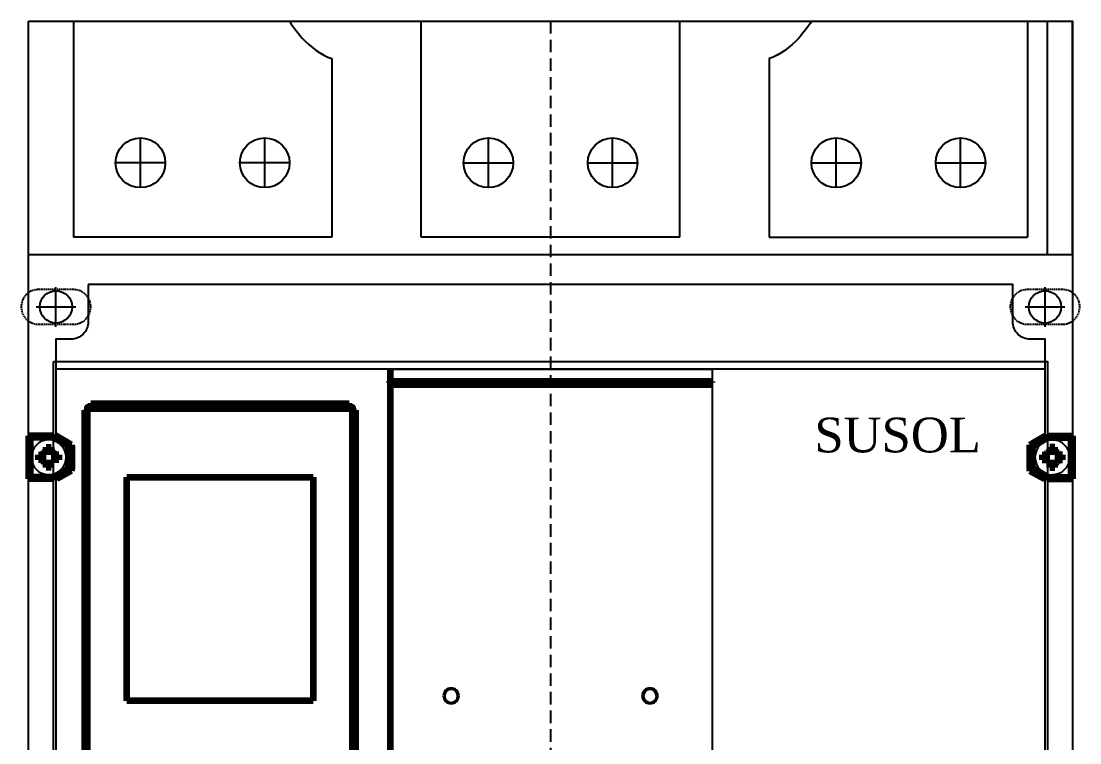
# Model space of a CAD drawing. Header units: millimetres. Extents: x 1683 to 1896, y 0 to 327.
# Drawn here: x 1683.3 to 1896.3, y 181.8 to 327 of the extents above; entities that cross this region are included whole.
import ezdxf

# ---------------------------------------------------------------- set-up
doc = ezdxf.new("R2010")
doc.units = ezdxf.units.MM
doc.linetypes.add('ACAD_ISO02W100', pattern=[15, 12, -3])
doc.linetypes.add('HIDDEN', pattern=[0.375, 0.25, -0.125])
doc.layers.add('8', color=140, linetype='ACAD_ISO02W100')
doc.layers.add('at_Entity', color=7, linetype='Continuous')
doc.styles.add('vntime', font='txt')

# ---------------------------------------------------------------- blocks, each defined once
blk = doc.blocks.new('ERYHR REH W4 TS1600AF')
for p, q in [((78622.01, 9497.08), (78832.01, 9497.08)), ((78622.01, 9497.08), (78832.01, 9497.08)), ((78644.51, 9463.58), (78644.51, 9473.58)), ((78669.51, 9463.58), (78669.51, 9473.58)), ((78714.51, 9463.58), (78714.51, 9473.58)), ((78739.51, 9463.58), (78739.51, 9473.58)), ((78784.51, 9463.58), (78784.51, 9473.58)), ((78809.51, 9463.58), (78809.51, 9473.58)), ((78649.51, 9468.58), (78639.51, 9468.58)), ((78674.51, 9468.58), (78664.51, 9468.58)), ((78709.51, 9468.58), (78719.51, 9468.58)), ((78734.51, 9468.58), (78744.51, 9468.58)), ((78779.51, 9468.58), (78789.51, 9468.58)), ((78804.51, 9468.58), (78814.51, 9468.58)), ((78832.01, 9450.08), (78622.01, 9450.08)), ((78826.51, 9427.08), (78627.51, 9427.08))]:
    blk.add_line(p, q)
at = {"color": 1, "ltscale": 10}
for p, q in [((78631.01, 9497.08), (78631.01, 9453.58)), ((78701.01, 9453.58), (78701.01, 9497.08)), ((78753.01, 9453.58), (78753.01, 9497.08)), ((78823.01, 9497.08), (78823.01, 9453.58)), ((78683.01, 9489.58), (78683.01, 9453.58)), ((78771.01, 9489.58), (78771.01, 9453.58)), ((78683.01, 9453.58), (78631.01, 9453.58)), ((78753.01, 9453.58), (78701.01, 9453.58)), ((78771.01, 9453.58), (78823.01, 9453.58))]:
    blk.add_line(p, q, dxfattribs=at)
at = {"color": 7}
for p, q in [((78827.01, 9450.08), (78827.01, 9497.08)), ((78832.01, 9450.08), (78832.01, 9497.08))]:
    blk.add_line(p, q, dxfattribs=at)
at = {"color": 3}
for p, q in [((78627.51, 9435.58), (78627.51, 9443.58)), ((78826.51, 9435.58), (78826.51, 9443.58)), ((78623.51, 9439.58), (78631.51, 9439.58)), ((78822.51, 9439.58), (78830.51, 9439.58))]:
    blk.add_line(p, q, dxfattribs=at)
for points in [[(78622.01, 9497.08), (78832.01, 9497.08), (78832.01, 9170.08), (78622.01, 9170.08)], [(78694.52, 9427.08), (78759.52, 9427.08), (78759.52, 9230.58), (78694.52, 9230.58)]]:
    blk.add_lwpolyline(points, close=True)
at = {"color": 4, "linetype": 'HIDDEN'}
for points in [[(78620.51, 9439.58), (78620.51, 9439.58, 0.414214), (78624.01, 9436.08), (78631.01, 9436.08, 0.414214), (78634.51, 9439.58), (78634.51, 9439.58, 0.414214), (78631.01, 9443.08), (78624.01, 9443.08, 0.414214)], [(78819.51, 9439.58), (78819.51, 9439.58, 0.414214), (78823.01, 9436.08), (78830.01, 9436.08, 0.414214), (78833.51, 9439.58), (78833.51, 9439.58, 0.414214), (78830.01, 9443.08), (78823.01, 9443.08, 0.414214)]]:
    blk.add_lwpolyline(points, format="xyb", close=True, dxfattribs=at)
for points in [[(78634.01, 9444.08), (78634.01, 9436.58, -0.414214), (78630.51, 9433.08), (78627.51, 9433.08), (78627.51, 9413.59)], [(78826.51, 9413.59), (78826.51, 9433.08), (78823.51, 9433.08, -0.414214), (78820.01, 9436.58), (78820.01, 9444.08), (78634.01, 9444.08)]]:
    blk.add_lwpolyline(points, format="xyb")
at = {"color": 3}
blk.add_lwpolyline([(78627.01, 9428.58), (78827.01, 9428.58), (78827.01, 9229.58), (78627.01, 9229.58)], close=True, dxfattribs=at)
for points in [[(78627.51, 9404.95), (78627.51, 9306.61)], [(78826.51, 9306.61), (78826.51, 9404.95)]]:
    blk.add_lwpolyline(points)
for centre in [(78644.51, 9468.58), (78644.51, 9468.58), (78669.51, 9468.58), (78669.51, 9468.58), (78714.51, 9468.58), (78714.51, 9468.58), (78739.51, 9468.58), (78739.51, 9468.58), (78784.51, 9468.58), (78784.51, 9468.58), (78809.51, 9468.58), (78809.51, 9468.58)]:
    blk.add_circle(centre, 5)
at = {"color": 7}
for centre in [(78627.51, 9439.58), (78826.51, 9439.58)]:
    blk.add_circle(centre, 3.25, dxfattribs=at)
at = {"color": 1, "ltscale": 10}
for points in [[(78674.48, 9497.08), (78675.23, 9495.91), (78677.52, 9492.82), (78680.8, 9490.22), (78683.01, 9489.58)], [(78779.55, 9497.08), (78778.79, 9495.91), (78776.51, 9492.82), (78773.22, 9490.22), (78771.01, 9489.58)]]:
    blk.add_open_spline(points, degree=3, knots=[8.437567, 8.437567, 8.437567, 8.437567, 12.390216, 19.087085, 19.087085, 19.087085, 19.087085], dxfattribs=at)
at = {"layer": '8', "color": 3, "linetype": 'HIDDEN', "ltscale": 10}
blk.add_line((78727.01, 9497.08), (78727.01, 9170.08), dxfattribs=at)
at = {"layer": 'at_Entity', "color": 0, "lineweight": 140}
for p, q in [((78694.81, 9347.58), (78694.81, 9427.08)), ((78694.53, 9424.43), (78694.52, 9424.41)), ((78694.52, 9424.41), (78694.52, 9424.38)), ((78759.52, 9423.89), (78694.52, 9423.89)), ((78694.54, 9424.46), (78694.53, 9424.43)), ((78694.55, 9424.48), (78694.54, 9424.46)), ((78694.58, 9424.51), (78694.55, 9424.48)), ((78694.6, 9424.53), (78694.58, 9424.51)), ((78694.64, 9424.55), (78694.6, 9424.53)), ((78694.66, 9424.56), (78694.64, 9424.55)), ((78694.7, 9424.57), (78694.66, 9424.56)), ((78694.73, 9424.58), (78694.7, 9424.57)), ((78694.77, 9424.58), (78694.73, 9424.58)), ((78694.81, 9424.59), (78694.77, 9424.58)), ((78759.21, 9424.59), (78694.81, 9424.59)), ((78759.21, 9424.59), (78759.25, 9424.58)), ((78759.25, 9424.58), (78759.3, 9424.58)), ((78759.3, 9424.58), (78759.33, 9424.57)), ((78759.33, 9424.57), (78759.37, 9424.56)), ((78759.37, 9424.56), (78759.39, 9424.55)), ((78759.39, 9424.55), (78759.43, 9424.53)), ((78759.43, 9424.53), (78759.45, 9424.51)), ((78759.45, 9424.51), (78759.48, 9424.48)), ((78759.48, 9424.48), (78759.49, 9424.46)), ((78759.49, 9424.46), (78759.51, 9424.43)), ((78759.51, 9424.43), (78759.51, 9424.41)), ((78759.51, 9424.41), (78759.52, 9424.38)), ((78633.87, 9318), (78633.87, 9418.89)), ((78634.07, 9419.1), (78686.96, 9419.1)), ((78634.27, 9419.3), (78686.77, 9419.3)), ((78634.52, 9419.79), (78634.52, 9420.09)), ((78686.51, 9420.09), (78634.52, 9420.09)), ((78686.51, 9419.79), (78634.52, 9419.79)), ((78686.51, 9419.79), (78686.51, 9420.09)), ((78687.16, 9318), (78687.16, 9418.89)), ((78633.22, 9418.8), (78633.22, 9238.62)), ((78633.52, 9418.8), (78633.22, 9418.8)), ((78633.52, 9418.8), (78633.52, 9238.62)), ((78633.76, 9239.32), (78633.76, 9418.8)), ((78687.27, 9239.32), (78687.27, 9418.8)), ((78687.52, 9238.62), (78687.52, 9418.8)), ((78687.52, 9418.8), (78687.82, 9418.8)), ((78687.82, 9238.62), (78687.82, 9418.8)), ((78622.01, 9413.61), (78622.01, 9405.01)), ((78622.01, 9413.61), (78622.01, 9413.58)), ((78622.01, 9413.58), (78622.02, 9413.55)), ((78622.02, 9413.55), (78622.02, 9413.52)), ((78622.02, 9413.52), (78622.04, 9413.49)), ((78626.77, 9413.61), (78622.04, 9413.61)), ((78622.04, 9413.57), (78622.04, 9413.61)), ((78622.04, 9413.54), (78622.04, 9413.57)), ((78622.05, 9413.51), (78622.04, 9413.54)), ((78622.04, 9413.49), (78622.05, 9413.47)), ((78622.07, 9413.48), (78622.05, 9413.51)), ((78622.05, 9413.47), (78622.06, 9413.44)), ((78622.06, 9413.44), (78622.08, 9413.42)), ((78622.08, 9413.45), (78622.07, 9413.48)), ((78622.1, 9413.43), (78622.08, 9413.45)), ((78622.08, 9413.42), (78622.1, 9413.4)), ((78622.12, 9413.4), (78622.1, 9413.43)), ((78622.1, 9413.4), (78622.12, 9413.38)), ((78622.14, 9413.38), (78622.12, 9413.4)), ((78622.12, 9413.38), (78622.15, 9413.37)), ((78622.17, 9413.37), (78622.14, 9413.38)), ((78622.15, 9413.37), (78622.17, 9413.35)), ((78622.19, 9413.35), (78622.17, 9413.37)), ((78622.17, 9413.35), (78622.2, 9413.34)), ((78622.21, 9413.34), (78622.19, 9413.35)), ((78622.2, 9413.34), (78622.22, 9413.33)), ((78622.24, 9413.32), (78622.21, 9413.34)), ((78622.22, 9413.33), (78622.26, 9413.32)), ((78622.26, 9413.32), (78622.24, 9413.32)), ((78622.26, 9413.32), (78622.28, 9413.31)), ((78622.28, 9413.31), (78622.26, 9413.32)), ((78622.28, 9413.31), (78622.32, 9413.31)), ((78622.31, 9413.31), (78622.28, 9413.31)), ((78622.34, 9413.31), (78622.31, 9413.31)), ((78622.32, 9413.31), (78622.32, 9405.3)), ((78626.77, 9413.31), (78622.34, 9413.31)), ((78626.77, 9413.31), (78626.77, 9413.61)), ((78626.86, 9413.38), (78627.38, 9413.67)), ((78629.87, 9411.65), (78626.86, 9413.38)), ((78627.16, 9413.21), (78627.48, 9413.39)), ((78630.6, 9411.85), (78627.38, 9413.67)), ((78630.21, 9411.85), (78627.48, 9413.39)), ((78823.42, 9411.85), (78826.65, 9413.67)), ((78823.81, 9411.85), (78826.54, 9413.39)), ((78824.16, 9411.65), (78827.16, 9413.38)), ((78826.87, 9413.21), (78826.54, 9413.39)), ((78827.16, 9413.38), (78826.65, 9413.67)), ((78827.25, 9413.31), (78827.25, 9413.61)), ((78827.25, 9413.61), (78831.99, 9413.61)), ((78827.25, 9413.31), (78831.68, 9413.31)), ((78831.68, 9413.31), (78831.71, 9413.31)), ((78831.71, 9413.31), (78831.71, 9405.3)), ((78831.74, 9413.31), (78831.71, 9413.31)), ((78831.71, 9413.31), (78831.74, 9413.31)), ((78831.77, 9413.32), (78831.74, 9413.31)), ((78831.74, 9413.31), (78831.77, 9413.32)), ((78831.8, 9413.33), (78831.77, 9413.32)), ((78831.77, 9413.32), (78831.79, 9413.32)), ((78831.79, 9413.32), (78831.81, 9413.34)), ((78831.83, 9413.34), (78831.8, 9413.33)), ((78831.81, 9413.34), (78831.84, 9413.35)), ((78831.86, 9413.35), (78831.83, 9413.34)), ((78831.84, 9413.35), (78831.86, 9413.37)), ((78831.86, 9413.37), (78831.88, 9413.38)), ((78831.88, 9413.37), (78831.86, 9413.35)), ((78831.88, 9413.38), (78831.9, 9413.4)), ((78831.9, 9413.38), (78831.88, 9413.37)), ((78831.9, 9413.4), (78831.93, 9413.43)), ((78831.93, 9413.4), (78831.9, 9413.38)), ((78831.93, 9413.43), (78831.94, 9413.45)), ((78831.95, 9413.42), (78831.93, 9413.4)), ((78831.94, 9413.45), (78831.95, 9413.48)), ((78831.95, 9413.48), (78831.97, 9413.51)), ((78831.96, 9413.44), (78831.95, 9413.42)), ((78831.98, 9413.47), (78831.96, 9413.44)), ((78831.97, 9413.51), (78831.98, 9413.54)), ((78831.98, 9413.54), (78831.99, 9413.57)), ((78831.99, 9413.49), (78831.98, 9413.47)), ((78831.99, 9413.57), (78831.99, 9413.61)), ((78832, 9413.52), (78831.99, 9413.49)), ((78832.01, 9413.55), (78832, 9413.52)), ((78832.01, 9413.61), (78832.01, 9405.01)), ((78832.01, 9413.61), (78832.01, 9413.58)), ((78832.01, 9413.58), (78832.01, 9413.55)), ((78625.27, 9410.5), (78625.01, 9410.3)), ((78625.53, 9410.63), (78625.27, 9410.5)), ((78625.53, 9409.82), (78625.53, 9411.36)), ((78625.53, 9411.36), (78626.56, 9411.36)), ((78626.56, 9411.36), (78626.56, 9409.82)), ((78626.82, 9410.51), (78626.56, 9410.63)), ((78627.03, 9410.35), (78626.82, 9410.51)), ((78627.23, 9410.09), (78627.03, 9410.35)), ((78629.87, 9411.65), (78630.21, 9411.85)), ((78630.02, 9411.39), (78630.36, 9411.58)), ((78630.02, 9407.23), (78630.02, 9411.39)), ((78630.36, 9411.58), (78630.36, 9407.03)), ((78630.67, 9411.58), (78630.36, 9411.58)), ((78630.6, 9411.85), (78630.6, 9411.85)), ((78630.6, 9411.85), (78630.62, 9411.82)), ((78630.62, 9411.82), (78630.63, 9411.8)), ((78630.63, 9411.8), (78630.64, 9411.77)), ((78630.64, 9411.77), (78630.65, 9411.74)), ((78630.65, 9411.74), (78630.65, 9411.72)), ((78630.65, 9411.72), (78630.66, 9411.69)), ((78630.66, 9411.69), (78630.66, 9411.65)), ((78630.66, 9411.65), (78630.67, 9411.62)), ((78630.67, 9411.62), (78630.67, 9411.58)), ((78630.67, 9411.58), (78630.67, 9407.03)), ((78823.37, 9411.69), (78823.36, 9411.65)), ((78823.36, 9411.65), (78823.36, 9411.62)), ((78823.36, 9411.62), (78823.36, 9411.58)), ((78823.36, 9411.58), (78823.36, 9407.03)), ((78823.36, 9411.58), (78823.66, 9411.58)), ((78823.38, 9411.74), (78823.37, 9411.72)), ((78823.37, 9411.72), (78823.37, 9411.69)), ((78823.39, 9411.77), (78823.38, 9411.74)), ((78823.4, 9411.8), (78823.39, 9411.77)), ((78823.41, 9411.82), (78823.4, 9411.8)), ((78823.42, 9411.85), (78823.41, 9411.82)), ((78823.42, 9411.85), (78823.42, 9411.85)), ((78823.66, 9411.58), (78823.66, 9407.03)), ((78824.01, 9411.39), (78823.66, 9411.58)), ((78824.16, 9411.65), (78823.81, 9411.85)), ((78824.01, 9407.23), (78824.01, 9411.39)), ((78826.79, 9410.09), (78826.99, 9410.35)), ((78826.99, 9410.35), (78827.21, 9410.51)), ((78827.21, 9410.51), (78827.46, 9410.63)), ((78827.46, 9411.36), (78827.46, 9409.82)), ((78828.5, 9411.36), (78827.46, 9411.36)), ((78828.5, 9409.82), (78828.5, 9411.36)), ((78828.5, 9410.63), (78828.76, 9410.5)), ((78828.76, 9410.5), (78829.02, 9410.3)), ((78623.99, 9408.79), (78623.99, 9409.82)), ((78623.99, 9409.82), (78625.53, 9409.82)), ((78625.53, 9408.79), (78623.99, 9408.79)), ((78624.85, 9410.08), (78624.72, 9409.82)), ((78624.72, 9408.79), (78624.86, 9408.53)), ((78625.01, 9410.3), (78624.85, 9410.08)), ((78624.86, 9408.53), (78625.06, 9408.27)), ((78625.06, 9408.27), (78625.27, 9408.11)), ((78625.53, 9407.26), (78625.53, 9408.79)), ((78628.09, 9409.82), (78626.56, 9409.82)), ((78626.56, 9407.26), (78626.56, 9408.79)), ((78628.09, 9408.79), (78626.56, 9408.79)), ((78627.36, 9409.82), (78627.23, 9410.09)), ((78628.09, 9409.82), (78628.09, 9408.79)), ((78825.93, 9409.82), (78825.93, 9408.79)), ((78825.93, 9409.82), (78827.46, 9409.82)), ((78825.93, 9408.79), (78827.46, 9408.79)), ((78826.66, 9409.82), (78826.79, 9410.09)), ((78827.46, 9407.26), (78827.46, 9408.79)), ((78830.04, 9409.82), (78828.5, 9409.82)), ((78828.5, 9407.26), (78828.5, 9408.79)), ((78828.5, 9408.79), (78830.04, 9408.79)), ((78828.97, 9408.27), (78828.75, 9408.11)), ((78829.17, 9408.53), (78828.97, 9408.27)), ((78829.02, 9410.3), (78829.18, 9410.08)), ((78829.31, 9408.79), (78829.17, 9408.53)), ((78829.18, 9410.08), (78829.31, 9409.82)), ((78830.04, 9408.79), (78830.04, 9409.82)), ((78625.27, 9408.11), (78625.53, 9407.98)), ((78626.56, 9407.26), (78625.53, 9407.26)), ((78626.87, 9405.24), (78629.87, 9406.97)), ((78630.21, 9406.78), (78627.51, 9405.21)), ((78630.56, 9406.62), (78627.66, 9404.95)), ((78630.21, 9406.78), (78629.87, 9406.97)), ((78630.36, 9407.03), (78630.02, 9407.23)), ((78630.67, 9407.03), (78630.36, 9407.03)), ((78630.63, 9406.83), (78630.56, 9406.62)), ((78630.6, 9406.76), (78630.59, 9406.75)), ((78630.59, 9406.75), (78630.59, 9406.74)), ((78630.59, 9406.74), (78630.59, 9406.73)), ((78630.61, 9406.79), (78630.6, 9406.77)), ((78630.6, 9406.77), (78630.6, 9406.76)), ((78630.62, 9406.81), (78630.61, 9406.79)), ((78630.64, 9406.86), (78630.63, 9406.83)), ((78630.65, 9406.9), (78630.64, 9406.88)), ((78630.64, 9406.88), (78630.64, 9406.86)), ((78630.66, 9406.94), (78630.65, 9406.92)), ((78630.65, 9406.92), (78630.65, 9406.9)), ((78630.67, 9407.01), (78630.66, 9406.99)), ((78630.66, 9406.99), (78630.66, 9406.96)), ((78630.66, 9406.96), (78630.66, 9406.94)), ((78630.67, 9407.03), (78630.67, 9407.01)), ((78823.36, 9407.03), (78823.66, 9407.03)), ((78823.36, 9407.03), (78823.36, 9407.01)), ((78823.36, 9407.01), (78823.36, 9406.99)), ((78823.36, 9406.99), (78823.36, 9406.96)), ((78823.36, 9406.96), (78823.36, 9406.94)), ((78823.36, 9406.94), (78823.37, 9406.92)), ((78823.37, 9406.92), (78823.38, 9406.9)), ((78823.38, 9406.9), (78823.38, 9406.88)), ((78823.38, 9406.88), (78823.39, 9406.86)), ((78823.39, 9406.86), (78823.39, 9406.83)), ((78823.39, 9406.83), (78823.46, 9406.62)), ((78823.4, 9406.81), (78823.41, 9406.79)), ((78823.41, 9406.79), (78823.42, 9406.77)), ((78823.42, 9406.77), (78823.43, 9406.76)), ((78823.43, 9406.76), (78823.43, 9406.75)), ((78823.43, 9406.75), (78823.44, 9406.74)), ((78823.44, 9406.74), (78823.44, 9406.73)), ((78823.46, 9406.62), (78826.37, 9404.95)), ((78823.66, 9407.03), (78824.01, 9407.23)), ((78823.81, 9406.78), (78824.16, 9406.97)), ((78823.81, 9406.78), (78826.51, 9405.21)), ((78827.16, 9405.24), (78824.16, 9406.97)), ((78827.46, 9407.26), (78828.5, 9407.26)), ((78828.75, 9408.11), (78828.5, 9407.98)), ((78622.02, 9405.06), (78622.01, 9405.04)), ((78622.01, 9405.04), (78622.01, 9405.01)), ((78622.04, 9405.12), (78622.02, 9405.09)), ((78622.02, 9405.09), (78622.02, 9405.06)), ((78622.05, 9405.14), (78622.04, 9405.12)), ((78622.05, 9405.11), (78622.04, 9405.07)), ((78622.04, 9405.07), (78622.04, 9405.04)), ((78622.04, 9405.04), (78622.04, 9405.01)), ((78626.77, 9405.01), (78622.04, 9405.01)), ((78622.06, 9405.17), (78622.05, 9405.14)), ((78622.07, 9405.14), (78622.05, 9405.11)), ((78622.08, 9405.2), (78622.06, 9405.17)), ((78622.08, 9405.17), (78622.07, 9405.14)), ((78622.1, 9405.22), (78622.08, 9405.2)), ((78622.1, 9405.19), (78622.08, 9405.17)), ((78622.12, 9405.24), (78622.1, 9405.22)), ((78622.12, 9405.21), (78622.1, 9405.19)), ((78622.14, 9405.25), (78622.12, 9405.24)), ((78622.14, 9405.24), (78622.12, 9405.21)), ((78622.17, 9405.27), (78622.14, 9405.25)), ((78622.17, 9405.25), (78622.14, 9405.24)), ((78622.2, 9405.28), (78622.17, 9405.27)), ((78622.19, 9405.26), (78622.17, 9405.25)), ((78622.21, 9405.28), (78622.19, 9405.26)), ((78622.22, 9405.29), (78622.2, 9405.28)), ((78622.24, 9405.29), (78622.21, 9405.28)), ((78622.25, 9405.3), (78622.22, 9405.29)), ((78622.26, 9405.3), (78622.24, 9405.29)), ((78622.28, 9405.3), (78622.25, 9405.3)), ((78622.28, 9405.3), (78622.26, 9405.3)), ((78622.32, 9405.3), (78622.28, 9405.3)), ((78622.31, 9405.3), (78622.28, 9405.3)), ((78622.34, 9405.3), (78622.31, 9405.3)), ((78626.77, 9405.3), (78622.34, 9405.3)), ((78626.77, 9405.01), (78626.77, 9405.3)), ((78627.36, 9404.95), (78626.87, 9405.24)), ((78627.51, 9405.21), (78627.16, 9405.41)), ((78627.66, 9404.95), (78627.36, 9404.95)), ((78641.76, 9360.29), (78641.76, 9405.29)), ((78641.76, 9405.29), (78679.26, 9405.29)), ((78679.26, 9405.29), (78679.26, 9360.29)), ((78826.37, 9404.95), (78826.67, 9404.95)), ((78826.51, 9405.21), (78826.87, 9405.41)), ((78826.67, 9404.95), (78827.16, 9405.24)), ((78827.25, 9405.01), (78827.25, 9405.3)), ((78827.25, 9405.3), (78831.68, 9405.3)), ((78827.25, 9405.01), (78831.99, 9405.01)), ((78831.68, 9405.3), (78831.71, 9405.3)), ((78831.71, 9405.3), (78831.74, 9405.3)), ((78831.71, 9405.3), (78831.74, 9405.3)), ((78831.74, 9405.3), (78831.78, 9405.3)), ((78831.74, 9405.3), (78831.77, 9405.3)), ((78831.77, 9405.3), (78831.79, 9405.29)), ((78831.78, 9405.3), (78831.8, 9405.29)), ((78831.79, 9405.29), (78831.81, 9405.28)), ((78831.8, 9405.29), (78831.83, 9405.28)), ((78831.81, 9405.28), (78831.84, 9405.26)), ((78831.83, 9405.28), (78831.86, 9405.27)), ((78831.84, 9405.26), (78831.86, 9405.25)), ((78831.86, 9405.27), (78831.89, 9405.25)), ((78831.86, 9405.25), (78831.88, 9405.24)), ((78831.88, 9405.24), (78831.9, 9405.21)), ((78831.89, 9405.25), (78831.91, 9405.24)), ((78831.9, 9405.21), (78831.93, 9405.19)), ((78831.91, 9405.24), (78831.93, 9405.22)), ((78831.93, 9405.22), (78831.95, 9405.2)), ((78831.93, 9405.19), (78831.94, 9405.17)), ((78831.94, 9405.17), (78831.95, 9405.14)), ((78831.95, 9405.2), (78831.97, 9405.17)), ((78831.95, 9405.14), (78831.97, 9405.11)), ((78831.97, 9405.17), (78831.98, 9405.14)), ((78831.97, 9405.11), (78831.98, 9405.07)), ((78831.98, 9405.14), (78831.99, 9405.12)), ((78831.98, 9405.07), (78831.99, 9405.04)), ((78831.99, 9405.12), (78832, 9405.09)), ((78831.99, 9405.04), (78831.99, 9405.01)), ((78832, 9405.09), (78832.01, 9405.06)), ((78832.01, 9405.06), (78832.01, 9405.04)), ((78832.01, 9405.04), (78832.01, 9405.01)), ((78679.26, 9360.29), (78641.76, 9360.29))]:
    blk.add_line(p, q, dxfattribs=at)
at = {"layer": 'at_Entity', "color": 0}
for centre, radius, start, end in [((78634.52, 9418.8), 1.3, 90, 180), ((78634.52, 9418.8), 0.996, 90, 180), ((78634.27, 9418.8), 0.501, 90, 180), ((78686.51, 9418.8), 1.3, 360, 90), ((78686.51, 9418.8), 0.999, 360, 90), ((78686.77, 9418.8), 0.502, 360, 90), ((78626.04, 9409.31), 3.49, 90, 180), ((78626.04, 9409.31), 3.5, 360, 90), ((78827.99, 9409.31), 3.5, 90, 180), ((78827.99, 9409.31), 3.49, 360, 90), ((78626.04, 9409.31), 3.49, 180, 270), ((78626.04, 9409.31), 3.5, 270, 0), ((78626.02, 9409.38), 1.48, 291.3369, 336.5869), ((78827.99, 9409.31), 3.5, 180, 270), ((78828.01, 9409.38), 1.48, 203.4131, 248.6631), ((78827.99, 9409.31), 3.49, 270, 0), ((78707.02, 9361.3), 1.6, 90, 180), ((78707.02, 9361.3), 1.3, 90, 180), ((78707.02, 9361.3), 1.6, 360, 90), ((78707.02, 9361.3), 1.3, 360, 90), ((78747.02, 9361.3), 1.6, 90, 180), ((78747.02, 9361.3), 1.3, 90, 180), ((78747.02, 9361.3), 1.59, 360, 90), ((78747.02, 9361.3), 1.3, 360, 90), ((78707.02, 9361.3), 1.6, 180, 270), ((78707.02, 9361.3), 1.3, 180, 270), ((78707.02, 9361.3), 1.3, 270, 0), ((78707.02, 9361.3), 1.6, 270, 0), ((78747.02, 9361.3), 1.6, 180, 270), ((78747.02, 9361.3), 1.3, 180, 270), ((78747.02, 9361.3), 1.3, 270, 0), ((78747.02, 9361.3), 1.59, 270, 0)]:
    blk.add_arc(centre, radius, start, end, dxfattribs=at)
at = {"insert": (78813.6, 9417.3), "char_height": 7, "width": 1876.4375, "attachment_point": 3, "style": 'vntime'}
blk.add_mtext('SUSOL', dxfattribs=at)

msp = doc.modelspace()

# ---------------------------------------------------------------- block references
msp.add_blockref('ERYHR REH W4 TS1600AF', (-76937.16, -9170.08))

doc.saveas('drawing.dxf')
